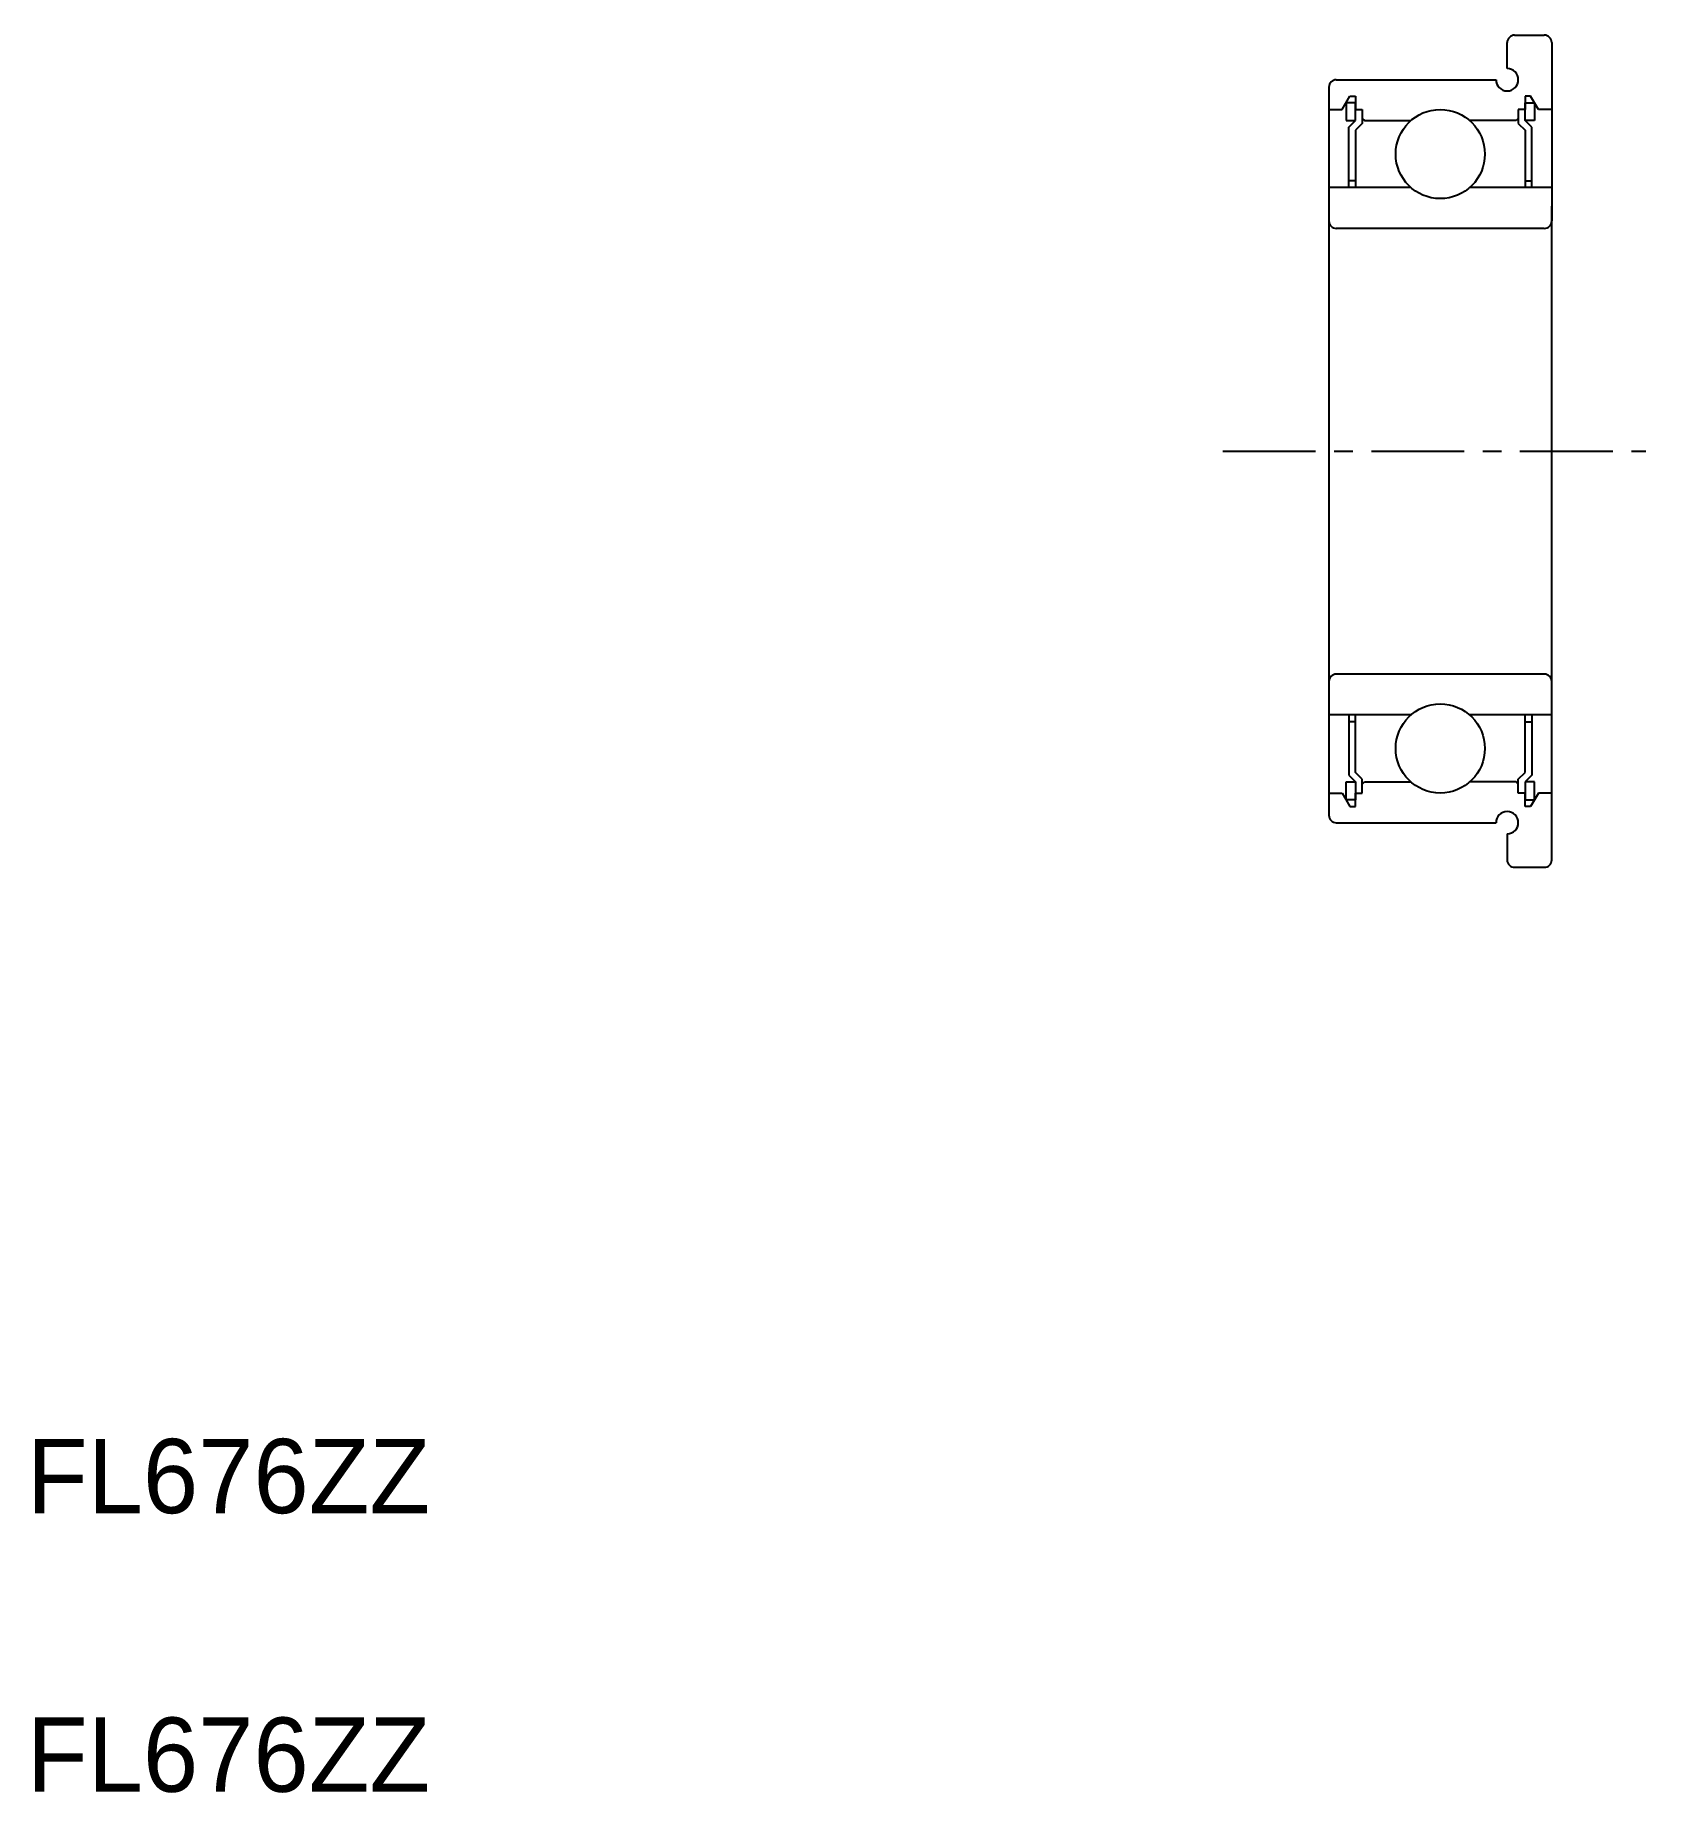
# Model space of a CAD drawing. Extents: x 2.6 to 24.3, y 2.5 to 26.1.
import ezdxf

# ---------------------------------------------------------------- set-up
doc = ezdxf.new("R2010")
doc.units = 0
doc.linetypes.add('CENTER', pattern=[2, 1.25, -0.25, 0.25, -0.25])
doc.layers.get('0').update_dxf_attribs({"linetype": 'CONTINUOUS'})
doc.layers.add('CENTER', color=1, linetype='CENTER')

msp = doc.modelspace()

# ---------------------------------------------------------------- linework, layer by layer
at = {"color": 7, "linetype": 'CONTINUOUS'}
for p, q in [((22.422, 25.693), (22.422, 26.043)), ((22.522, 26.143), (22.922, 26.143)), ((23.022, 26.043), (23.022, 23.643)), ((20.022, 25.443), (20.022, 15.643)), ((20.122, 25.543), (22.272, 25.543)), ((20.202, 25.143), (20.306, 25.323)), ((20.306, 25.323), (20.382, 25.323)), ((20.382, 25.323), (20.382, 25.143)), ((22.738, 25.323), (22.662, 25.323)), ((22.662, 25.323), (22.662, 25.143)), ((22.842, 25.143), (22.738, 25.323)), ((23.022, 25.518), (23.022, 25.518)), ((20.022, 25.143), (20.202, 25.143)), ((20.382, 25.233), (20.254, 25.233)), ((20.254, 25.233), (20.254, 24.993)), ((20.382, 24.993), (20.382, 25.233)), ((20.382, 25.143), (20.472, 25.143)), ((20.472, 25.143), (20.472, 24.956)), ((22.572, 25.143), (22.572, 24.956)), ((22.662, 25.143), (22.572, 25.143)), ((22.662, 24.993), (22.662, 25.233)), ((22.662, 25.233), (22.79, 25.233)), ((22.79, 25.233), (22.79, 24.993)), ((23.022, 25.143), (22.842, 25.143)), ((20.254, 24.993), (20.382, 24.993)), ((20.292, 24.903), (20.382, 24.993)), ((20.292, 24.093), (20.292, 24.903)), ((20.472, 24.956), (20.382, 24.866)), ((20.382, 24.866), (20.382, 24.093)), ((20.472, 25.023), (20.502, 24.993)), ((20.502, 24.993), (21.125, 24.993)), ((22.542, 24.993), (21.919, 24.993)), ((22.572, 25.023), (22.542, 24.993)), ((22.572, 24.956), (22.662, 24.866)), ((22.79, 24.993), (22.662, 24.993)), ((22.752, 24.903), (22.662, 24.993)), ((22.662, 24.866), (22.662, 24.093)), ((22.752, 24.093), (22.752, 24.903)), ((23.022, 24.893), (23.022, 24.893)), ((20.382, 24.183), (20.292, 24.183)), ((22.662, 24.183), (22.752, 24.183)), ((21.125, 24.093), (20.022, 24.093)), ((23.022, 24.093), (21.919, 24.093)), ((23.022, 15.043), (23.022, 23.843)), ((22.922, 23.543), (20.122, 23.543)), ((22.922, 17.543), (20.122, 17.543)), ((21.125, 16.993), (20.022, 16.993)), ((20.292, 16.993), (20.292, 16.183)), ((20.382, 16.903), (20.292, 16.903)), ((20.382, 16.221), (20.382, 16.993)), ((23.022, 16.993), (21.919, 16.993)), ((22.662, 16.221), (22.662, 16.993)), ((22.662, 16.903), (22.752, 16.903)), ((22.752, 16.993), (22.752, 16.183)), ((20.254, 16.093), (20.382, 16.093)), ((20.254, 15.853), (20.254, 16.093)), ((20.292, 16.183), (20.382, 16.093)), ((20.472, 16.131), (20.382, 16.221)), ((20.382, 16.093), (20.382, 15.853)), ((20.472, 15.943), (20.472, 16.131)), ((20.472, 16.063), (20.502, 16.093)), ((20.502, 16.093), (21.125, 16.093)), ((22.542, 16.093), (21.919, 16.093)), ((22.572, 16.063), (22.542, 16.093)), ((22.572, 16.131), (22.662, 16.221)), ((22.572, 15.943), (22.572, 16.131)), ((22.752, 16.183), (22.662, 16.093)), ((22.79, 16.093), (22.662, 16.093)), ((22.662, 16.093), (22.662, 15.853)), ((22.79, 15.853), (22.79, 16.093)), ((20.022, 15.943), (20.202, 15.943)), ((20.202, 15.943), (20.306, 15.763)), ((20.382, 15.853), (20.254, 15.853)), ((20.382, 15.763), (20.382, 15.943)), ((20.382, 15.943), (20.472, 15.943)), ((22.662, 15.943), (22.572, 15.943)), ((22.662, 15.763), (22.662, 15.943)), ((22.662, 15.853), (22.79, 15.853)), ((22.842, 15.943), (22.738, 15.763)), ((23.022, 15.943), (22.842, 15.943)), ((20.306, 15.763), (20.382, 15.763)), ((22.738, 15.763), (22.662, 15.763)), ((20.122, 15.543), (22.272, 15.543)), ((22.422, 15.393), (22.422, 15.043)), ((22.522, 14.943), (22.922, 14.943))]:
    msp.add_line(p, q, dxfattribs=at)
for centre in [(21.522, 24.543), (21.522, 16.543)]:
    msp.add_circle(centre, 0.6, dxfattribs=at)
for centre, radius, start, end in [((22.522, 26.043), 0.1, 90, 180), ((22.922, 26.043), 0.1, 0, 90), ((22.422, 25.543), 0.15, 180.003, 90), ((20.122, 25.443), 0.1, 90, 180), ((20.122, 23.643), 0.1, 180, 270), ((22.922, 23.643), 0.1, 270, 0), ((20.122, 17.443), 0.1, 90, 180), ((22.922, 17.443), 0.1, 0, 90), ((20.122, 15.643), 0.1, 180, 270), ((22.422, 15.543), 0.15, 270, 179.997), ((22.522, 15.043), 0.1, 180, 270), ((22.922, 15.043), 0.1, 270, 0)]:
    msp.add_arc(centre, radius, start, end, dxfattribs=at)
at = {"layer": 'CENTER', "color": 1, "linetype": 'CENTER'}
msp.add_line((18.594, 20.543), (24.289, 20.543), dxfattribs=at)

# ---------------------------------------------------------------- texts
at = {"color": 7, "linetype": 'CONTINUOUS'}
for p in [(2.5, 6.25), (2.5, 2.5)]:
    msp.add_text('FL676ZZ', height=1, dxfattribs=at).set_placement(p)

doc.saveas('drawing.dxf')
